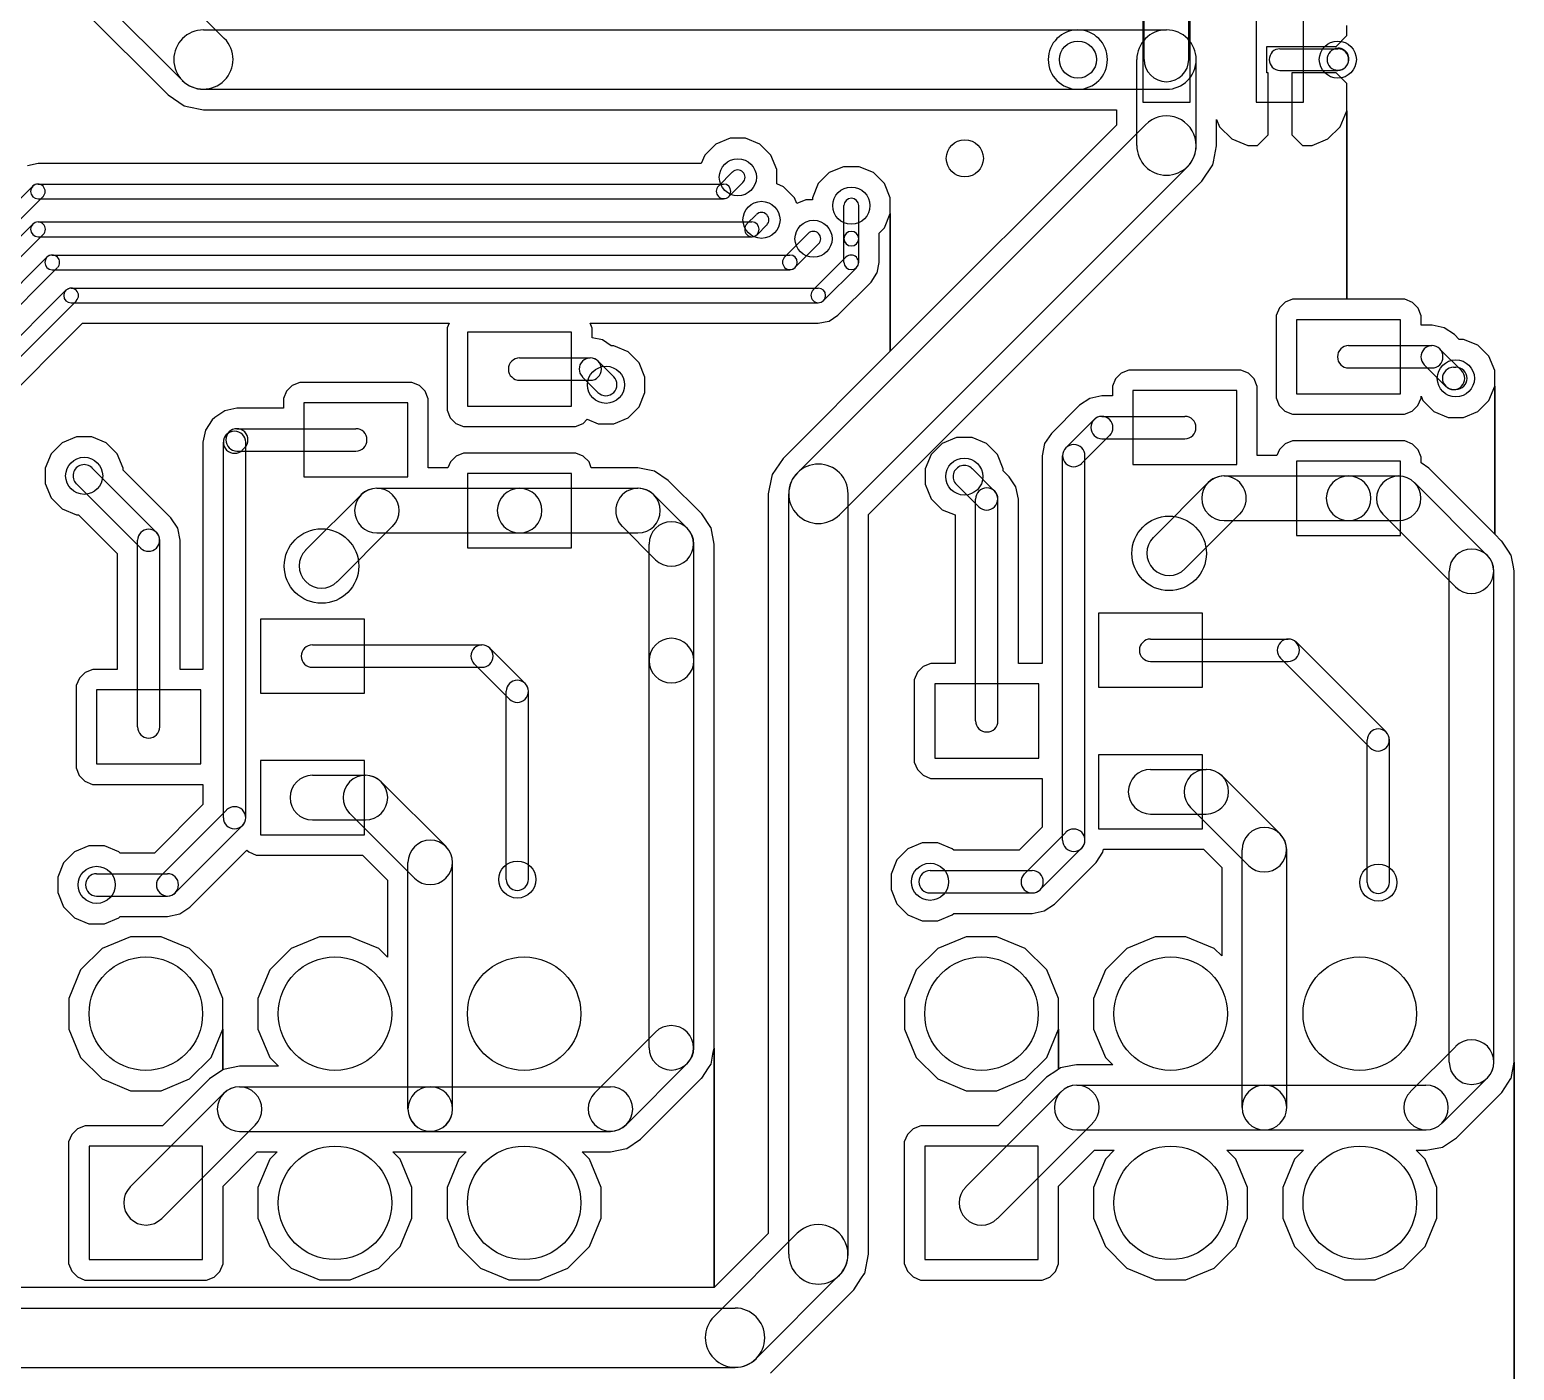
# Model space of a CAD drawing. Extents: x 32880 to 68030, y 27285 to 49782.
# Drawn here: x 36986 to 44835, y 33676 to 40762 of the extents above; entities that cross this region are included whole.
import ezdxf

# ---------------------------------------------------------------- set-up
doc = ezdxf.new("R2010")
doc.units = 0
doc.layers.add('BLACK', color=1, linetype='CONTINUOUS')

msp = doc.modelspace()

# ---------------------------------------------------------------- linework, layer by layer
at = {"layer": 'BLACK'}
for p, q in [((37569, 41162), (38015, 40716)), ((42878, 40605), (42878, 41005)), ((43114, 40605), (43114, 41005)), ((37347, 40940), (37793, 40494)), ((37271, 40864), (37718, 40417)), ((37271, 40864), (37718, 40417)), ((42871, 40829), (42871, 40379)), ((43121, 40379), (43121, 40829)), ((43471, 40829), (43471, 40379)), ((43721, 40379), (43721, 40829)), ((37905, 40761), (42527, 40761)), ((42528, 40761), (42996, 40761)), ((43950, 40731), (43950, 40784)), ((43950, 40731), (43950, 40784)), ((43526, 40534), (43526, 40674)), ((43526, 40674), (43534, 40674)), ((43526, 40534), (43526, 40674)), ((43526, 40674), (43534, 40674)), ((43534, 40674), (43658, 40674)), ((43534, 40674), (43658, 40674)), ((43596, 40661), (43902, 40661)), ((43658, 40674), (43696, 40674)), ((43658, 40674), (43696, 40674)), ((43696, 40674), (43893, 40674)), ((43696, 40674), (43893, 40674)), ((43893, 40674), (43950, 40731)), ((43893, 40674), (43950, 40731)), ((42839, 40150), (42839, 40604)), ((43153, 40150), (43153, 40604)), ((43861, 40645), (43864, 40648)), ((43534, 40534), (43526, 40534)), ((43534, 40534), (43526, 40534)), ((43534, 40207), (43534, 40534)), ((43534, 40207), (43534, 40534)), ((43596, 40547), (43902, 40547)), ((43893, 40534), (43658, 40534)), ((43658, 40534), (43658, 40207)), ((43893, 40534), (43658, 40534)), ((43658, 40534), (43658, 40207)), ((43950, 40477), (43893, 40534)), ((43950, 40477), (43893, 40534)), ((43942, 40564), (43945, 40567)), ((37905, 40447), (42527, 40447)), ((42528, 40447), (42996, 40447)), ((43950, 40424), (43950, 40477)), ((43950, 40424), (43950, 40477)), ((43950, 40333), (43950, 40424)), ((43950, 40333), (43950, 40424)), ((37718, 40417), (37803, 40359)), ((37718, 40417), (37803, 40359)), ((37803, 40359), (37804, 40359)), ((37803, 40359), (37804, 40359)), ((37804, 40359), (37819, 40356)), ((37804, 40359), (37819, 40356)), ((37819, 40356), (37905, 40339)), ((37819, 40356), (37905, 40339)), ((42871, 40379), (43121, 40379)), ((43471, 40379), (43721, 40379)), ((37905, 40339), (42528, 40339)), ((37905, 40339), (42528, 40339)), ((42528, 40339), (42731, 40339)), ((42528, 40339), (42731, 40339)), ((42731, 40339), (42731, 40258)), ((42731, 40339), (42731, 40258)), ((43261, 40149), (43261, 40288)), ((43261, 40288), (43277, 40249)), ((43261, 40149), (43261, 40288)), ((43261, 40288), (43277, 40249)), ((43915, 40249), (43950, 40333)), ((43915, 40249), (43950, 40333)), ((43950, 39337), (43950, 40333)), ((43950, 40333), (43950, 39337)), ((43950, 39337), (43950, 40333)), ((43950, 40333), (43950, 39337)), ((40689, 40188), (40613, 40157)), ((40689, 40188), (40613, 40157)), ((40771, 40188), (40689, 40188)), ((40771, 40188), (40689, 40188)), ((40847, 40157), (40771, 40188)), ((40847, 40157), (40771, 40188)), ((41045, 38420), (42885, 40260)), ((42731, 40258), (41536, 39063)), ((42731, 40258), (41536, 39063)), ((43277, 40249), (43342, 40185)), ((43277, 40249), (43342, 40185)), ((43477, 40150), (43534, 40207)), ((43477, 40150), (43534, 40207)), ((43658, 40207), (43715, 40150)), ((43658, 40207), (43715, 40150)), ((43850, 40185), (43915, 40249)), ((43850, 40185), (43915, 40249)), ((40613, 40157), (40555, 40099)), ((40613, 40157), (40555, 40099)), ((40905, 40099), (40847, 40157)), ((40905, 40099), (40847, 40157)), ((43244, 40064), (43260, 40149)), ((43244, 40064), (43260, 40149)), ((43260, 40149), (43261, 40149)), ((43260, 40149), (43261, 40149)), ((43342, 40185), (43426, 40150)), ((43342, 40185), (43426, 40150)), ((43426, 40150), (43477, 40150)), ((43426, 40150), (43477, 40150)), ((43715, 40150), (43766, 40150)), ((43715, 40150), (43766, 40150)), ((43766, 40150), (43850, 40185)), ((43766, 40150), (43850, 40185)), ((37030, 40054), (36974, 40043)), ((37030, 40054), (36974, 40043)), ((40536, 40054), (37030, 40054)), ((40536, 40054), (37030, 40054)), ((40555, 40099), (40536, 40054)), ((40555, 40099), (40536, 40054)), ((40936, 40023), (40905, 40099)), ((40936, 40023), (40905, 40099)), ((41289, 40038), (41213, 40007)), ((41289, 40038), (41213, 40007)), ((41267, 38198), (43107, 40038)), ((41371, 40038), (41289, 40038)), ((41371, 40038), (41289, 40038)), ((41447, 40007), (41371, 40038)), ((41447, 40007), (41371, 40038)), ((43183, 39962), (43241, 40047)), ((43183, 39962), (43241, 40047)), ((43241, 40048), (43244, 40064)), ((43241, 40048), (43244, 40064)), ((43241, 40047), (43241, 40048)), ((43241, 40047), (43241, 40048)), ((40702, 40010), (40627, 39935)), ((40757, 39955), (40682, 39880)), ((40936, 39947), (40936, 40023)), ((40936, 39947), (40936, 40023)), ((41213, 40007), (41155, 39949)), ((41213, 40007), (41155, 39949)), ((41421, 38200), (43183, 39962)), ((41421, 38200), (43183, 39962)), ((41505, 39949), (41447, 40007)), ((41505, 39949), (41447, 40007)), ((37002, 39935), (35777, 38710)), ((37057, 39880), (35832, 38655)), ((37030, 39946), (40654, 39946)), ((40972, 39932), (40936, 39947)), ((40972, 39932), (40936, 39947)), ((41030, 39874), (40972, 39932)), ((41030, 39874), (40972, 39932)), ((41042, 39844), (41030, 39874)), ((41042, 39844), (41030, 39874)), ((41155, 39949), (41124, 39873)), ((41155, 39949), (41124, 39873)), ((41124, 39873), (41124, 39863)), ((41124, 39873), (41124, 39863)), ((41536, 39873), (41505, 39949)), ((41536, 39873), (41505, 39949)), ((41536, 39791), (41536, 39873)), ((41536, 39791), (41536, 39873)), ((37030, 39868), (40654, 39868)), ((41089, 39863), (41042, 39844)), ((41089, 39863), (41042, 39844)), ((41124, 39863), (41089, 39863)), ((41124, 39863), (41089, 39863)), ((41291, 39658), (41291, 39832)), ((41369, 39658), (41369, 39832)), ((37002, 39734), (35887, 38619)), ((37030, 39746), (40804, 39746)), ((40827, 39784), (40778, 39735)), ((40882, 39729), (40833, 39680)), ((41505, 39715), (41536, 39791)), ((41505, 39715), (41536, 39791)), ((41536, 39063), (41536, 39791)), ((41536, 39791), (41536, 39063)), ((41536, 39063), (41536, 39791)), ((41536, 39791), (41536, 39063)), ((37057, 39679), (35942, 38564)), ((37030, 39668), (40804, 39668)), ((41102, 39685), (40977, 39560)), ((41291, 39533), (41291, 39657)), ((41369, 39533), (41369, 39657)), ((41477, 39687), (41505, 39715)), ((41477, 39687), (41505, 39715)), ((41477, 39657), (41477, 39687)), ((41477, 39657), (41477, 39687)), ((41477, 39532), (41477, 39657)), ((41477, 39532), (41477, 39657)), ((37077, 39559), (36028, 38510)), ((37105, 39571), (41005, 39571)), ((41157, 39630), (41032, 39505)), ((41301, 39560), (41127, 39386)), ((37132, 39504), (36083, 38455)), ((37105, 39493), (41005, 39493)), ((41357, 39504), (41183, 39330)), ((41466, 39476), (41477, 39532)), ((41466, 39476), (41477, 39532)), ((41259, 39253), (41434, 39428)), ((41259, 39253), (41434, 39428)), ((41434, 39428), (41465, 39475)), ((41434, 39428), (41465, 39475)), ((41465, 39475), (41466, 39476)), ((41465, 39475), (41466, 39476)), ((37177, 39385), (36177, 38385)), ((37233, 39329), (36233, 38329)), ((37205, 39396), (41155, 39396)), ((43663, 39337), (43623, 39321)), ((43663, 39337), (43623, 39321)), ((43950, 39337), (43663, 39337)), ((43950, 39337), (43663, 39337)), ((44213, 39337), (43950, 39337)), ((44213, 39337), (43950, 39337)), ((44256, 39337), (44213, 39337)), ((44256, 39337), (44213, 39337)), ((44296, 39320), (44256, 39337)), ((44296, 39320), (44256, 39337)), ((37205, 39318), (41155, 39318)), ((41212, 39221), (41259, 39253)), ((41212, 39221), (41259, 39253)), ((43593, 39291), (43576, 39251)), ((43593, 39291), (43576, 39251)), ((43576, 39251), (43576, 39208)), ((43576, 39251), (43576, 39208)), ((43623, 39321), (43593, 39291)), ((43623, 39321), (43593, 39291)), ((44326, 39290), (44296, 39320)), ((44326, 39290), (44296, 39320)), ((44342, 39250), (44326, 39290)), ((44342, 39250), (44326, 39290)), ((44342, 39200), (44342, 39250)), ((44342, 39200), (44342, 39250)), ((36352, 38296), (37266, 39210)), ((36352, 38296), (37266, 39210)), ((37266, 39210), (39203, 39210)), ((37266, 39210), (39203, 39210)), ((39203, 39210), (39193, 39186)), ((39203, 39210), (39193, 39186)), ((39193, 39186), (39193, 39143)), ((39193, 39186), (39193, 39143)), ((39959, 39185), (39949, 39210)), ((39949, 39210), (41155, 39210)), ((39959, 39185), (39949, 39210)), ((39949, 39210), (41155, 39210)), ((39959, 39134), (39959, 39185)), ((39959, 39134), (39959, 39185)), ((41155, 39210), (41211, 39221)), ((41155, 39210), (41211, 39221)), ((41211, 39221), (41212, 39221)), ((41211, 39221), (41212, 39221)), ((43576, 39208), (43576, 38816)), ((43576, 39208), (43576, 38816)), ((44234, 39229), (43684, 39229)), ((43684, 39229), (43684, 38837)), ((44234, 38837), (44234, 39229)), ((44400, 39200), (44342, 39200)), ((44400, 39200), (44342, 39200)), ((44464, 39187), (44400, 39200)), ((44464, 39187), (44400, 39200)), ((44518, 39151), (44464, 39187)), ((44518, 39151), (44464, 39187)), ((39193, 39143), (39193, 38751)), ((39193, 39143), (39193, 38751)), ((39851, 39164), (39301, 39164)), ((39301, 39164), (39301, 38772)), ((39851, 38772), (39851, 39164)), ((40014, 39122), (39959, 39134)), ((40014, 39122), (39959, 39134)), ((40060, 39091), (40014, 39122)), ((40060, 39091), (40014, 39122)), ((40074, 39091), (40060, 39091)), ((40074, 39091), (40060, 39091)), ((40150, 39060), (40074, 39091)), ((40150, 39060), (40074, 39091)), ((43959, 39092), (44399, 39092)), ((44544, 39125), (44518, 39151)), ((44544, 39125), (44518, 39151)), ((44567, 39125), (44544, 39125)), ((44567, 39125), (44544, 39125)), ((44643, 39094), (44567, 39125)), ((44643, 39094), (44567, 39125)), ((44701, 39036), (44643, 39094)), ((44701, 39036), (44643, 39094)), ((39576, 39027), (39950, 39027)), ((39992, 39010), (40074, 38928)), ((40208, 39002), (40150, 39060)), ((40208, 39002), (40150, 39060)), ((41536, 39063), (40969, 38496)), ((41536, 39063), (40969, 38496)), ((44442, 39074), (44555, 38961)), ((44732, 38960), (44701, 39036)), ((44732, 38960), (44701, 39036)), ((40239, 38926), (40208, 39002)), ((40239, 38926), (40208, 39002)), ((42757, 38947), (42727, 38917)), ((42757, 38947), (42727, 38917)), ((42797, 38963), (42757, 38947)), ((42797, 38963), (42757, 38947)), ((43347, 38963), (42797, 38963)), ((43347, 38963), (42797, 38963)), ((43390, 38963), (43347, 38963)), ((43390, 38963), (43347, 38963)), ((43430, 38946), (43390, 38963)), ((43430, 38946), (43390, 38963)), ((43460, 38916), (43430, 38946)), ((43460, 38916), (43430, 38946)), ((43959, 38974), (44399, 38974)), ((44359, 38991), (44472, 38878)), ((44514, 38978), (44526, 38978)), ((44732, 38878), (44732, 38960)), ((44732, 38878), (44732, 38960)), ((38374, 38882), (38344, 38852)), ((38374, 38882), (38344, 38852)), ((38414, 38898), (38374, 38882)), ((38414, 38898), (38374, 38882)), ((38964, 38898), (38414, 38898)), ((38964, 38898), (38414, 38898)), ((39007, 38898), (38964, 38898)), ((39007, 38898), (38964, 38898)), ((39047, 38881), (39007, 38898)), ((39047, 38881), (39007, 38898)), ((39077, 38851), (39047, 38881)), ((39077, 38851), (39047, 38881)), ((39576, 38909), (39950, 38909)), ((39908, 38926), (39990, 38844)), ((40239, 38844), (40239, 38926)), ((40239, 38844), (40239, 38926)), ((42727, 38917), (42710, 38877)), ((42727, 38917), (42710, 38877)), ((42710, 38877), (42710, 38834)), ((42710, 38877), (42710, 38834)), ((43368, 38855), (42818, 38855)), ((42818, 38855), (42818, 38463)), ((43368, 38463), (43368, 38855)), ((43476, 38876), (43460, 38916)), ((43476, 38876), (43460, 38916)), ((43476, 38511), (43476, 38876)), ((43476, 38511), (43476, 38876)), ((44514, 38860), (44526, 38860)), ((44701, 38802), (44732, 38878)), ((44701, 38802), (44732, 38878)), ((44732, 38096), (44732, 38878)), ((44732, 38878), (44732, 38096)), ((44732, 38096), (44732, 38878)), ((44732, 38878), (44732, 38096)), ((38344, 38852), (38327, 38812)), ((38344, 38852), (38327, 38812)), ((38327, 38812), (38327, 38769)), ((38327, 38812), (38327, 38769)), ((38985, 38790), (38435, 38790)), ((38435, 38790), (38435, 38398)), ((38985, 38398), (38985, 38790)), ((39093, 38811), (39077, 38851)), ((39093, 38811), (39077, 38851)), ((39093, 38446), (39093, 38811)), ((39093, 38446), (39093, 38811)), ((40208, 38768), (40239, 38844)), ((40208, 38768), (40239, 38844)), ((42536, 38777), (42388, 38628)), ((42536, 38777), (42388, 38628)), ((42591, 38813), (42536, 38777)), ((42591, 38813), (42536, 38777)), ((42655, 38826), (42591, 38813)), ((42655, 38826), (42591, 38813)), ((42710, 38826), (42655, 38826)), ((42710, 38826), (42655, 38826)), ((42710, 38834), (42710, 38826)), ((42710, 38834), (42710, 38826)), ((43576, 38816), (43592, 38776)), ((43576, 38816), (43592, 38776)), ((43592, 38776), (43622, 38746)), ((43592, 38776), (43622, 38746)), ((43684, 38837), (44234, 38837)), ((44295, 38745), (44325, 38775)), ((44295, 38745), (44325, 38775)), ((44325, 38775), (44342, 38815)), ((44325, 38775), (44342, 38815)), ((44342, 38815), (44342, 38825)), ((44342, 38825), (44351, 38802)), ((44342, 38815), (44342, 38825)), ((44342, 38825), (44351, 38802)), ((44351, 38802), (44409, 38744)), ((44351, 38802), (44409, 38744)), ((44643, 38744), (44701, 38802)), ((44643, 38744), (44701, 38802)), ((37951, 38699), (37915, 38645)), ((37951, 38699), (37915, 38645)), ((37964, 38712), (37951, 38699)), ((37964, 38712), (37951, 38699)), ((38018, 38748), (37964, 38712)), ((38018, 38748), (37964, 38712)), ((38082, 38761), (38018, 38748)), ((38082, 38761), (38018, 38748)), ((38327, 38761), (38082, 38761)), ((38327, 38761), (38082, 38761)), ((38327, 38769), (38327, 38761)), ((38327, 38769), (38327, 38761)), ((39193, 38751), (39209, 38711)), ((39193, 38751), (39209, 38711)), ((39209, 38711), (39239, 38681)), ((39209, 38711), (39239, 38681)), ((39301, 38772), (39851, 38772)), ((39912, 38680), (39934, 38703)), ((39912, 38680), (39934, 38703)), ((39934, 38703), (39992, 38679)), ((39934, 38703), (39992, 38679)), ((40074, 38679), (40150, 38710)), ((40074, 38679), (40150, 38710)), ((40150, 38710), (40208, 38768)), ((40150, 38710), (40208, 38768)), ((42613, 38701), (42464, 38552)), ((42655, 38718), (43093, 38718)), ((43622, 38746), (43662, 38729)), ((43622, 38746), (43662, 38729)), ((43662, 38729), (43705, 38729)), ((43662, 38729), (43705, 38729)), ((43705, 38729), (44255, 38729)), ((43705, 38729), (44255, 38729)), ((44255, 38729), (44295, 38745)), ((44255, 38729), (44295, 38745)), ((44409, 38744), (44485, 38713)), ((44409, 38744), (44485, 38713)), ((44485, 38713), (44567, 38713)), ((44485, 38713), (44567, 38713)), ((44567, 38713), (44643, 38744)), ((44567, 38713), (44643, 38744)), ((37915, 38645), (37902, 38581)), ((37915, 38645), (37902, 38581)), ((38040, 38636), (38027, 38623)), ((38082, 38653), (38710, 38653)), ((39239, 38681), (39279, 38664)), ((39239, 38681), (39279, 38664)), ((39279, 38664), (39322, 38664)), ((39279, 38664), (39322, 38664)), ((39322, 38664), (39872, 38664)), ((39322, 38664), (39872, 38664)), ((39872, 38664), (39912, 38680)), ((39872, 38664), (39912, 38680)), ((39992, 38679), (40074, 38679)), ((39992, 38679), (40074, 38679)), ((42388, 38628), (42352, 38574)), ((42388, 38628), (42352, 38574)), ((42696, 38618), (42547, 38469)), ((37157, 38579), (37099, 38521)), ((37157, 38579), (37099, 38521)), ((37233, 38610), (37157, 38579)), ((37233, 38610), (37157, 38579)), ((37315, 38610), (37233, 38610)), ((37315, 38610), (37233, 38610)), ((37391, 38579), (37315, 38610)), ((37391, 38579), (37315, 38610)), ((37449, 38521), (37391, 38579)), ((37449, 38521), (37391, 38579)), ((37902, 38581), (37902, 37381)), ((37902, 38581), (37902, 37381)), ((38010, 36597), (38010, 38581)), ((38123, 38553), (38110, 38540)), ((38128, 36597), (38128, 38581)), ((41810, 38575), (41752, 38517)), ((41810, 38575), (41752, 38517)), ((41886, 38606), (41810, 38575)), ((41886, 38606), (41810, 38575)), ((41968, 38606), (41886, 38606)), ((41968, 38606), (41886, 38606)), ((42044, 38575), (41968, 38606)), ((42044, 38575), (41968, 38606)), ((42102, 38517), (42044, 38575)), ((42102, 38517), (42044, 38575)), ((42352, 38574), (42339, 38510)), ((42352, 38574), (42339, 38510)), ((42655, 38600), (43093, 38600)), ((43593, 38543), (43579, 38511)), ((43593, 38543), (43579, 38511)), ((43623, 38573), (43593, 38543)), ((43623, 38573), (43593, 38543)), ((43663, 38589), (43623, 38573)), ((43663, 38589), (43623, 38573)), ((44213, 38589), (43663, 38589)), ((44213, 38589), (43663, 38589)), ((44256, 38589), (44213, 38589)), ((44256, 38589), (44213, 38589)), ((44296, 38572), (44256, 38589)), ((44296, 38572), (44256, 38589)), ((44326, 38542), (44296, 38572)), ((44326, 38542), (44296, 38572)), ((44342, 38502), (44326, 38542)), ((44342, 38502), (44326, 38542)), ((37099, 38521), (37068, 38445)), ((37099, 38521), (37068, 38445)), ((37480, 38445), (37449, 38521)), ((37480, 38445), (37449, 38521)), ((38082, 38535), (38710, 38535)), ((39210, 38478), (39196, 38446)), ((39210, 38478), (39196, 38446)), ((39240, 38508), (39210, 38478)), ((39240, 38508), (39210, 38478)), ((39280, 38524), (39240, 38508)), ((39280, 38524), (39240, 38508)), ((39830, 38524), (39280, 38524)), ((39830, 38524), (39280, 38524)), ((39873, 38524), (39830, 38524)), ((39873, 38524), (39830, 38524)), ((39913, 38507), (39873, 38524)), ((39913, 38507), (39873, 38524)), ((39943, 38477), (39913, 38507)), ((39943, 38477), (39913, 38507)), ((39955, 38446), (39943, 38477)), ((39955, 38446), (39943, 38477)), ((40969, 38496), (40911, 38411)), ((40969, 38496), (40911, 38411)), ((41752, 38517), (41721, 38441)), ((41752, 38517), (41721, 38441)), ((42133, 38441), (42102, 38517)), ((42133, 38441), (42102, 38517)), ((42339, 38510), (42339, 37412)), ((42339, 38510), (42339, 37412)), ((42447, 36478), (42447, 38510)), ((42565, 36478), (42565, 38510)), ((42818, 38463), (43368, 38463)), ((43579, 38511), (43476, 38511)), ((43579, 38511), (43476, 38511)), ((44234, 38481), (43684, 38481)), ((43684, 38481), (43684, 38089)), ((44234, 38089), (44234, 38481)), ((44342, 38473), (44342, 38502)), ((44342, 38473), (44342, 38502)), ((44383, 38445), (44342, 38473)), ((44383, 38445), (44342, 38473)), ((37068, 38445), (37068, 38363)), ((37068, 38445), (37068, 38363)), ((37656, 38105), (37315, 38446)), ((37480, 38434), (37480, 38445)), ((37480, 38434), (37480, 38445)), ((37733, 38181), (37480, 38434)), ((37733, 38181), (37480, 38434)), ((38435, 38398), (38985, 38398)), ((39196, 38446), (39093, 38446)), ((39196, 38446), (39093, 38446)), ((39851, 38416), (39301, 38416)), ((39301, 38416), (39301, 38024)), ((39851, 38024), (39851, 38416)), ((40202, 38446), (39955, 38446)), ((40202, 38446), (39955, 38446)), ((40289, 38429), (40202, 38446)), ((40289, 38429), (40202, 38446)), ((40362, 38380), (40289, 38429)), ((40362, 38380), (40289, 38429)), ((40907, 38395), (40891, 38309)), ((40907, 38395), (40891, 38309)), ((40911, 38411), (40907, 38395)), ((40911, 38411), (40907, 38395)), ((41721, 38441), (41721, 38359)), ((41721, 38441), (41721, 38359)), ((42087, 38323), (41968, 38442)), ((42133, 38430), (42133, 38441)), ((42133, 38430), (42133, 38441)), ((42164, 38399), (42133, 38430)), ((42164, 38399), (42133, 38430)), ((42200, 38345), (42164, 38399)), ((42200, 38345), (42164, 38399)), ((43301, 38403), (43959, 38403)), ((43959, 38403), (44223, 38403)), ((44732, 38096), (44383, 38445)), ((44732, 38096), (44383, 38445)), ((37068, 38363), (37099, 38287)), ((37068, 38363), (37099, 38287)), ((37573, 38022), (37232, 38363)), ((38738, 38304), (38445, 38011)), ((38822, 38338), (39576, 38338)), ((39576, 38338), (40202, 38338)), ((40462, 38127), (40285, 38304)), ((40539, 38203), (40362, 38380)), ((40539, 38203), (40362, 38380)), ((40891, 38309), (40891, 34399)), ((40891, 38309), (40891, 34399)), ((40999, 34289), (40999, 38309)), ((41313, 34289), (41313, 38309)), ((41721, 38359), (41752, 38283)), ((41721, 38359), (41752, 38283)), ((42004, 38240), (41885, 38359)), ((42213, 38281), (42200, 38345)), ((42213, 38281), (42200, 38345)), ((42927, 38078), (43217, 38368)), ((44307, 38368), (44692, 37983)), ((37099, 38287), (37157, 38229)), ((37099, 38287), (37157, 38229)), ((37157, 38229), (37233, 38198)), ((37157, 38229), (37233, 38198)), ((41752, 38283), (41810, 38225)), ((41752, 38283), (41810, 38225)), ((41810, 38225), (41879, 38197)), ((41810, 38225), (41879, 38197)), ((41987, 37109), (41987, 38281)), ((42105, 37109), (42105, 38281)), ((42213, 37412), (42213, 38281)), ((42213, 37412), (42213, 38281)), ((37233, 38198), (37244, 38198)), ((37233, 38198), (37244, 38198)), ((37244, 38198), (37448, 37994)), ((37244, 38198), (37448, 37994)), ((37769, 38127), (37733, 38181)), ((37769, 38127), (37733, 38181)), ((40587, 38130), (40539, 38203)), ((40587, 38130), (40539, 38203)), ((41421, 34289), (41421, 38200)), ((41421, 34289), (41421, 38200)), ((41879, 38197), (41879, 37412)), ((41879, 38197), (41879, 37412)), ((43093, 37912), (43383, 38202)), ((43301, 38167), (43959, 38167)), ((43959, 38167), (44223, 38167)), ((44140, 38201), (44525, 37816)), ((37782, 38063), (37769, 38127)), ((37782, 38063), (37769, 38127)), ((38905, 38137), (38612, 37844)), ((38822, 38102), (39576, 38102)), ((39576, 38102), (40202, 38102)), ((40295, 37960), (40118, 38137)), ((40588, 38129), (40587, 38130)), ((40588, 38129), (40587, 38130)), ((40605, 38043), (40588, 38129)), ((40605, 38043), (40588, 38129)), ((43684, 38089), (44234, 38089)), ((44766, 38061), (44732, 38096)), ((44766, 38061), (44732, 38096)), ((37448, 37994), (37448, 37381)), ((37448, 37994), (37448, 37381)), ((37556, 37077), (37556, 38063)), ((37674, 37077), (37674, 38063)), ((37782, 37381), (37782, 38063)), ((37782, 37381), (37782, 38063)), ((39301, 38024), (39851, 38024)), ((40261, 37427), (40261, 38043)), ((40497, 37427), (40497, 38043)), ((40605, 37427), (40605, 38043)), ((40605, 37427), (40605, 38043)), ((44769, 38059), (44766, 38061)), ((44769, 38059), (44766, 38061)), ((44805, 38005), (44769, 38059)), ((44805, 38005), (44769, 38059)), ((44817, 37987), (44805, 38005)), ((44817, 37987), (44805, 38005)), ((44818, 37985), (44817, 37987)), ((44818, 37985), (44817, 37987)), ((44830, 37922), (44818, 37985)), ((44830, 37922), (44818, 37985)), ((44835, 37900), (44830, 37922)), ((44835, 37900), (44830, 37922)), ((44491, 35305), (44491, 37899)), ((44727, 35305), (44727, 37899)), ((44835, 37899), (44834, 37900)), ((44834, 37900), (44835, 37900)), ((44835, 37899), (44834, 37900)), ((44834, 37900), (44835, 37900)), ((44835, 35305), (44835, 37899)), ((44835, 35305), (44835, 37899)), ((43187, 37678), (42637, 37678)), ((42637, 37678), (42637, 37286)), ((43187, 37286), (43187, 37678)), ((38756, 37647), (38206, 37647)), ((38206, 37647), (38206, 37255)), ((38756, 37255), (38756, 37647)), ((42912, 37541), (43640, 37541)), ((43683, 37524), (44157, 37050)), ((38481, 37510), (39377, 37510)), ((39420, 37492), (39605, 37307)), ((43599, 37440), (44073, 36966)), ((37279, 37365), (37249, 37335)), ((37279, 37365), (37249, 37335)), ((37319, 37381), (37279, 37365)), ((37319, 37381), (37279, 37365)), ((37448, 37381), (37319, 37381)), ((37448, 37381), (37319, 37381)), ((37869, 37381), (37782, 37381)), ((37869, 37381), (37782, 37381)), ((37902, 37381), (37869, 37381)), ((37902, 37381), (37869, 37381)), ((38481, 37392), (39377, 37392)), ((39337, 37409), (39522, 37224)), ((40261, 35381), (40261, 37427)), ((40497, 35381), (40497, 37427)), ((40605, 35380), (40605, 37427)), ((40605, 35380), (40605, 37427)), ((41680, 37366), (41663, 37326)), ((41680, 37366), (41663, 37326)), ((41710, 37396), (41680, 37366)), ((41710, 37396), (41680, 37366)), ((41750, 37412), (41710, 37396)), ((41750, 37412), (41710, 37396)), ((41879, 37412), (41750, 37412)), ((41879, 37412), (41750, 37412)), ((42300, 37412), (42213, 37412)), ((42300, 37412), (42213, 37412)), ((42339, 37412), (42300, 37412)), ((42339, 37412), (42300, 37412)), ((42912, 37423), (43640, 37423)), ((37249, 37335), (37232, 37295)), ((37249, 37335), (37232, 37295)), ((37232, 37295), (37232, 37252)), ((37232, 37295), (37232, 37252)), ((41663, 37326), (41663, 37283)), ((41663, 37326), (41663, 37283)), ((41663, 37283), (41663, 36891)), ((41663, 37283), (41663, 36891)), ((42321, 37304), (41771, 37304)), ((41771, 37304), (41771, 36912)), ((42321, 36912), (42321, 37304)), ((42637, 37286), (43187, 37286)), ((37232, 37252), (37232, 36860)), ((37232, 37252), (37232, 36860)), ((37890, 37273), (37340, 37273)), ((37340, 37273), (37340, 36881)), ((37890, 36881), (37890, 37273)), ((38206, 37255), (38756, 37255)), ((39505, 36271), (39505, 37265)), ((39623, 36271), (39623, 37265)), ((44057, 36255), (44057, 37007)), ((44175, 36255), (44175, 37007)), ((38756, 36899), (38206, 36899)), ((38206, 36899), (38206, 36507)), ((38756, 36507), (38756, 36899)), ((41663, 36891), (41679, 36851)), ((41663, 36891), (41679, 36851)), ((41771, 36912), (42321, 36912)), ((43187, 36930), (42637, 36930)), ((42637, 36930), (42637, 36538)), ((43187, 36538), (43187, 36930)), ((37232, 36860), (37248, 36820)), ((37232, 36860), (37248, 36820)), ((37248, 36820), (37278, 36790)), ((37248, 36820), (37278, 36790)), ((37340, 36881), (37890, 36881)), ((38481, 36821), (38761, 36821)), ((41679, 36851), (41709, 36821)), ((41679, 36851), (41709, 36821)), ((41709, 36821), (41749, 36804)), ((41709, 36821), (41749, 36804)), ((42912, 36852), (43206, 36852)), ((43290, 36818), (43597, 36511)), ((37278, 36790), (37318, 36773)), ((37278, 36790), (37318, 36773)), ((37318, 36773), (37361, 36773)), ((37318, 36773), (37361, 36773)), ((37361, 36773), (37902, 36773)), ((37361, 36773), (37902, 36773)), ((37902, 36773), (37902, 36666)), ((37902, 36773), (37902, 36666)), ((38844, 36787), (39187, 36444)), ((41749, 36804), (41792, 36804)), ((41749, 36804), (41792, 36804)), ((41792, 36804), (42339, 36804)), ((41792, 36804), (42339, 36804)), ((42339, 36804), (42339, 36547)), ((42339, 36804), (42339, 36547)), ((37902, 36666), (37645, 36409)), ((37902, 36666), (37645, 36409)), ((38027, 36637), (37674, 36284)), ((38481, 36585), (38761, 36585)), ((38677, 36620), (39020, 36277)), ((42912, 36616), (43206, 36616)), ((43123, 36651), (43430, 36344)), ((38110, 36554), (37757, 36201)), ((38206, 36507), (38756, 36507)), ((42339, 36547), (42217, 36425)), ((42339, 36547), (42217, 36425)), ((42464, 36519), (42245, 36300)), ((42637, 36538), (43187, 36538)), ((37299, 36448), (37223, 36417)), ((37299, 36448), (37223, 36417)), ((37381, 36448), (37299, 36448)), ((37381, 36448), (37299, 36448)), ((37457, 36417), (37381, 36448)), ((37457, 36417), (37381, 36448)), ((37833, 36124), (38134, 36426)), ((37833, 36124), (38134, 36426)), ((38134, 36426), (38144, 36416)), ((38134, 36426), (38144, 36416)), ((41629, 36433), (41571, 36375)), ((41629, 36433), (41571, 36375)), ((41705, 36464), (41629, 36433)), ((41705, 36464), (41629, 36433)), ((41787, 36464), (41705, 36464)), ((41787, 36464), (41705, 36464)), ((41863, 36433), (41787, 36464)), ((41863, 36433), (41787, 36464)), ((41871, 36425), (41863, 36433)), ((41871, 36425), (41863, 36433)), ((42217, 36425), (41871, 36425)), ((42217, 36425), (41871, 36425)), ((42547, 36436), (42328, 36217)), ((42660, 36414), (42663, 36430)), ((42660, 36414), (42663, 36430)), ((42663, 36430), (43191, 36430)), ((42663, 36430), (43191, 36430)), ((43191, 36430), (43288, 36333)), ((43191, 36430), (43288, 36333)), ((43396, 35065), (43396, 36427)), ((43632, 35065), (43632, 36427)), ((37165, 36359), (37134, 36283)), ((37165, 36359), (37134, 36283)), ((37223, 36417), (37165, 36359)), ((37223, 36417), (37165, 36359)), ((37465, 36409), (37457, 36417)), ((37465, 36409), (37457, 36417)), ((37645, 36409), (37465, 36409)), ((37645, 36409), (37465, 36409)), ((38144, 36416), (38184, 36399)), ((38144, 36416), (38184, 36399)), ((38184, 36399), (38227, 36399)), ((38184, 36399), (38227, 36399)), ((38227, 36399), (38745, 36399)), ((38227, 36399), (38745, 36399)), ((38745, 36399), (38878, 36266)), ((38745, 36399), (38878, 36266)), ((38986, 35058), (38986, 36360)), ((39222, 35058), (39222, 36360)), ((41571, 36375), (41540, 36299)), ((41571, 36375), (41540, 36299)), ((42404, 36140), (42624, 36360)), ((42404, 36140), (42624, 36360)), ((42624, 36360), (42660, 36414)), ((42624, 36360), (42660, 36414)), ((37134, 36283), (37134, 36201)), ((37134, 36283), (37134, 36201)), ((37340, 36301), (37714, 36301)), ((38878, 36266), (38878, 35859)), ((38878, 36266), (38878, 35859)), ((41540, 36299), (41540, 36217)), ((41540, 36299), (41540, 36217)), ((41746, 36317), (42286, 36317)), ((43288, 36333), (43288, 35867)), ((43288, 36333), (43288, 35867)), ((37134, 36201), (37165, 36125)), ((37134, 36201), (37165, 36125)), ((41540, 36217), (41571, 36141)), ((41540, 36217), (41571, 36141)), ((41746, 36199), (42286, 36199)), ((37165, 36125), (37223, 36067)), ((37165, 36125), (37223, 36067)), ((37340, 36183), (37714, 36183)), ((37779, 36088), (37833, 36124)), ((37779, 36088), (37833, 36124)), ((41571, 36141), (41629, 36083)), ((41571, 36141), (41629, 36083)), ((42350, 36104), (42404, 36140)), ((42350, 36104), (42404, 36140)), ((37223, 36067), (37299, 36036)), ((37223, 36067), (37299, 36036)), ((37299, 36036), (37381, 36036)), ((37299, 36036), (37381, 36036)), ((37381, 36036), (37457, 36067)), ((37381, 36036), (37457, 36067)), ((37457, 36067), (37465, 36075)), ((37457, 36067), (37465, 36075)), ((37465, 36075), (37715, 36075)), ((37465, 36075), (37715, 36075)), ((37715, 36075), (37779, 36088)), ((37715, 36075), (37779, 36088)), ((41629, 36083), (41705, 36052)), ((41629, 36083), (41705, 36052)), ((41705, 36052), (41787, 36052)), ((41705, 36052), (41787, 36052)), ((41787, 36052), (41863, 36083)), ((41787, 36052), (41863, 36083)), ((41863, 36083), (41871, 36091)), ((41863, 36083), (41871, 36091)), ((41871, 36091), (42286, 36091)), ((41871, 36091), (42286, 36091)), ((42286, 36091), (42350, 36104)), ((42286, 36091), (42350, 36104)), ((37519, 35968), (37369, 35906)), ((37519, 35968), (37369, 35906)), ((37681, 35968), (37519, 35968)), ((37681, 35968), (37519, 35968)), ((37831, 35906), (37681, 35968)), ((37831, 35906), (37681, 35968)), ((38519, 35968), (38369, 35906)), ((38519, 35968), (38369, 35906)), ((38681, 35968), (38519, 35968)), ((38681, 35968), (38519, 35968)), ((38831, 35906), (38681, 35968)), ((38831, 35906), (38681, 35968)), ((41937, 35968), (41787, 35906)), ((41937, 35968), (41787, 35906)), ((42099, 35968), (41937, 35968)), ((42099, 35968), (41937, 35968)), ((42249, 35906), (42099, 35968)), ((42249, 35906), (42099, 35968)), ((42937, 35968), (42787, 35906)), ((42937, 35968), (42787, 35906)), ((43099, 35968), (42937, 35968)), ((43099, 35968), (42937, 35968)), ((43249, 35906), (43099, 35968)), ((43249, 35906), (43099, 35968)), ((37369, 35906), (37255, 35792)), ((37369, 35906), (37255, 35792)), ((37945, 35792), (37831, 35906)), ((37945, 35792), (37831, 35906)), ((38369, 35906), (38255, 35792)), ((38369, 35906), (38255, 35792)), ((38878, 35859), (38831, 35906)), ((38878, 35859), (38831, 35906)), ((41787, 35906), (41673, 35792)), ((41787, 35906), (41673, 35792)), ((42363, 35792), (42249, 35906)), ((42363, 35792), (42249, 35906)), ((42787, 35906), (42673, 35792)), ((42787, 35906), (42673, 35792)), ((43288, 35867), (43249, 35906)), ((43288, 35867), (43249, 35906)), ((37255, 35792), (37193, 35642)), ((37255, 35792), (37193, 35642)), ((38007, 35642), (37945, 35792)), ((38007, 35642), (37945, 35792)), ((38255, 35792), (38193, 35642)), ((38255, 35792), (38193, 35642)), ((41673, 35792), (41611, 35642)), ((41673, 35792), (41611, 35642)), ((42425, 35642), (42363, 35792)), ((42425, 35642), (42363, 35792)), ((42673, 35792), (42611, 35642)), ((42673, 35792), (42611, 35642)), ((37193, 35642), (37193, 35480)), ((37193, 35642), (37193, 35480)), ((38007, 35480), (38007, 35642)), ((38007, 35480), (38007, 35642)), ((38193, 35642), (38193, 35480)), ((38193, 35642), (38193, 35480)), ((41611, 35642), (41611, 35480)), ((41611, 35642), (41611, 35480)), ((42425, 35480), (42425, 35642)), ((42425, 35480), (42425, 35642)), ((42611, 35642), (42611, 35480)), ((42611, 35642), (42611, 35480)), ((37193, 35480), (37255, 35330)), ((37193, 35480), (37255, 35330)), ((37945, 35330), (38007, 35480)), ((37945, 35330), (38007, 35480)), ((38007, 35265), (38007, 35480)), ((38007, 35480), (38007, 35265)), ((38007, 35265), (38007, 35480)), ((38007, 35480), (38007, 35265)), ((38193, 35480), (38255, 35330)), ((38193, 35480), (38255, 35330)), ((41611, 35480), (41673, 35330)), ((41611, 35480), (41673, 35330)), ((42363, 35330), (42425, 35480)), ((42363, 35330), (42425, 35480)), ((42425, 35267), (42425, 35480)), ((42425, 35480), (42425, 35267)), ((42425, 35267), (42425, 35480)), ((42425, 35480), (42425, 35267)), ((42611, 35480), (42673, 35330)), ((42611, 35480), (42673, 35330)), ((40295, 35464), (39972, 35141)), ((37255, 35330), (37369, 35216)), ((37255, 35330), (37369, 35216)), ((37831, 35216), (37945, 35330)), ((37831, 35216), (37945, 35330)), ((38255, 35330), (38302, 35283)), ((38255, 35330), (38302, 35283)), ((40588, 35294), (40600, 35358)), ((40588, 35294), (40600, 35358)), ((40600, 35358), (40605, 35379)), ((40600, 35358), (40605, 35379)), ((40605, 35379), (40604, 35380)), ((40604, 35380), (40605, 35380)), ((40605, 35379), (40604, 35380)), ((40604, 35380), (40605, 35380)), ((40605, 34113), (40605, 35379)), ((40605, 35379), (40605, 34113)), ((40605, 34113), (40605, 35379)), ((40605, 35379), (40605, 34113)), ((41673, 35330), (41787, 35216)), ((41673, 35330), (41787, 35216)), ((42249, 35216), (42363, 35330)), ((42249, 35216), (42363, 35330)), ((42673, 35330), (42712, 35291)), ((42673, 35330), (42712, 35291)), ((44525, 35388), (44286, 35149)), ((38007, 35265), (37936, 35217)), ((38007, 35265), (37936, 35217)), ((38010, 35266), (38007, 35265)), ((38010, 35266), (38007, 35265)), ((38096, 35283), (38010, 35266)), ((38096, 35283), (38010, 35266)), ((38302, 35283), (38096, 35283)), ((38302, 35283), (38096, 35283)), ((40462, 35297), (40139, 34974)), ((40539, 35220), (40575, 35275)), ((40539, 35220), (40575, 35275)), ((40575, 35275), (40587, 35292)), ((40575, 35275), (40587, 35292)), ((40587, 35293), (40588, 35294)), ((40587, 35293), (40588, 35294)), ((40587, 35292), (40587, 35293)), ((40587, 35292), (40587, 35293)), ((42416, 35261), (42362, 35225)), ((42416, 35261), (42362, 35225)), ((42425, 35267), (42416, 35261)), ((42425, 35267), (42416, 35261)), ((42434, 35273), (42425, 35267)), ((42434, 35273), (42425, 35267)), ((42436, 35274), (42434, 35274)), ((42434, 35274), (42434, 35273)), ((42436, 35274), (42434, 35274)), ((42434, 35274), (42434, 35273)), ((42499, 35287), (42436, 35274)), ((42499, 35287), (42436, 35274)), ((42521, 35291), (42499, 35287)), ((42521, 35291), (42499, 35287)), ((42522, 35291), (42521, 35291)), ((42522, 35291), (42521, 35291)), ((42712, 35291), (42522, 35291)), ((42712, 35291), (42522, 35291)), ((44818, 35219), (44835, 35305)), ((44818, 35219), (44835, 35305)), ((44835, 27713), (44835, 35305)), ((44835, 35305), (44835, 27713)), ((44835, 27713), (44835, 35305)), ((44835, 35305), (44835, 27713)), ((37369, 35216), (37519, 35154)), ((37369, 35216), (37519, 35154)), ((37681, 35154), (37831, 35216)), ((37681, 35154), (37831, 35216)), ((37934, 35215), (37688, 34969)), ((37934, 35215), (37688, 34969)), ((37936, 35217), (37934, 35215)), ((37936, 35217), (37934, 35215)), ((38096, 35175), (39104, 35175)), ((39104, 35175), (40056, 35175)), ((40216, 34897), (40536, 35219)), ((40216, 34897), (40536, 35219)), ((40536, 35219), (40538, 35220)), ((40536, 35219), (40538, 35220)), ((40538, 35220), (40539, 35220)), ((40538, 35220), (40539, 35220)), ((41787, 35216), (41937, 35154)), ((41787, 35216), (41937, 35154)), ((42099, 35154), (42249, 35216)), ((42099, 35154), (42249, 35216)), ((42360, 35223), (42106, 34969)), ((42360, 35223), (42106, 34969)), ((42362, 35225), (42360, 35223)), ((42362, 35225), (42360, 35223)), ((42522, 35183), (43514, 35183)), ((43514, 35183), (44368, 35183)), ((44692, 35221), (44453, 34982)), ((44769, 35145), (44817, 35218)), ((44769, 35145), (44817, 35218)), ((44817, 35218), (44818, 35219)), ((44817, 35218), (44818, 35219)), ((38012, 35140), (37517, 34645)), ((37519, 35154), (37681, 35154)), ((37519, 35154), (37681, 35154)), ((42438, 35148), (41935, 34645)), ((41937, 35154), (42099, 35154)), ((41937, 35154), (42099, 35154)), ((44529, 34905), (44769, 35145)), ((44529, 34905), (44769, 35145)), ((37239, 34953), (37209, 34923)), ((37239, 34953), (37209, 34923)), ((37279, 34969), (37239, 34953)), ((37279, 34969), (37239, 34953)), ((37688, 34969), (37279, 34969)), ((37688, 34969), (37279, 34969)), ((38179, 34973), (37684, 34478)), ((38096, 34939), (39104, 34939)), ((39104, 34939), (40056, 34939)), ((41657, 34953), (41627, 34923)), ((41657, 34953), (41627, 34923)), ((41697, 34969), (41657, 34953)), ((41697, 34969), (41657, 34953)), ((42106, 34969), (41697, 34969)), ((42106, 34969), (41697, 34969)), ((42605, 34981), (42102, 34478)), ((42522, 34947), (43514, 34947)), ((43514, 34947), (44368, 34947)), ((37209, 34923), (37192, 34883)), ((37209, 34923), (37192, 34883)), ((37192, 34883), (37192, 34840)), ((37192, 34883), (37192, 34840)), ((37300, 34861), (37300, 34261)), ((37900, 34861), (37300, 34861)), ((37900, 34261), (37900, 34861)), ((40143, 34848), (40216, 34897)), ((40143, 34848), (40216, 34897)), ((41627, 34923), (41610, 34883)), ((41627, 34923), (41610, 34883)), ((41610, 34883), (41610, 34840)), ((41610, 34883), (41610, 34840)), ((41718, 34861), (41718, 34261)), ((42318, 34861), (41718, 34861)), ((42318, 34261), (42318, 34861)), ((44369, 34839), (44455, 34856)), ((44369, 34839), (44455, 34856)), ((44455, 34856), (44456, 34856)), ((44455, 34856), (44456, 34856)), ((44456, 34856), (44529, 34905)), ((44456, 34856), (44529, 34905)), ((37192, 34840), (37192, 34240)), ((37192, 34840), (37192, 34240)), ((38008, 34650), (38189, 34831)), ((38008, 34650), (38189, 34831)), ((38189, 34831), (38294, 34831)), ((38189, 34831), (38294, 34831)), ((38255, 34792), (38193, 34642)), ((38255, 34792), (38193, 34642)), ((38294, 34831), (38255, 34792)), ((38294, 34831), (38255, 34792)), ((38945, 34792), (38906, 34831)), ((38906, 34831), (39104, 34831)), ((38945, 34792), (38906, 34831)), ((38906, 34831), (39104, 34831)), ((39007, 34642), (38945, 34792)), ((39007, 34642), (38945, 34792)), ((39104, 34831), (39294, 34831)), ((39104, 34831), (39294, 34831)), ((39255, 34792), (39193, 34642)), ((39255, 34792), (39193, 34642)), ((39294, 34831), (39255, 34792)), ((39294, 34831), (39255, 34792)), ((39945, 34792), (39906, 34831)), ((39906, 34831), (40056, 34831)), ((39945, 34792), (39906, 34831)), ((39906, 34831), (40056, 34831)), ((40007, 34642), (39945, 34792)), ((40007, 34642), (39945, 34792)), ((40056, 34831), (40142, 34848)), ((40056, 34831), (40142, 34848)), ((40142, 34848), (40143, 34848)), ((40142, 34848), (40143, 34848)), ((41610, 34840), (41610, 34240)), ((41610, 34840), (41610, 34240)), ((42426, 34650), (42615, 34839)), ((42426, 34650), (42615, 34839)), ((42673, 34792), (42611, 34642)), ((42673, 34792), (42611, 34642)), ((42615, 34839), (42720, 34839)), ((42615, 34839), (42720, 34839)), ((42720, 34839), (42673, 34792)), ((42720, 34839), (42673, 34792)), ((43363, 34792), (43316, 34839)), ((43316, 34839), (43514, 34839)), ((43363, 34792), (43316, 34839)), ((43316, 34839), (43514, 34839)), ((43425, 34642), (43363, 34792)), ((43425, 34642), (43363, 34792)), ((43514, 34839), (43720, 34839)), ((43514, 34839), (43720, 34839)), ((43673, 34792), (43611, 34642)), ((43673, 34792), (43611, 34642)), ((43720, 34839), (43673, 34792)), ((43720, 34839), (43673, 34792)), ((44363, 34792), (44316, 34839)), ((44316, 34839), (44369, 34839)), ((44363, 34792), (44316, 34839)), ((44316, 34839), (44369, 34839)), ((44425, 34642), (44363, 34792)), ((44425, 34642), (44363, 34792)), ((38008, 34282), (38008, 34650)), ((38008, 34282), (38008, 34650)), ((38193, 34642), (38193, 34480)), ((38193, 34642), (38193, 34480)), ((39007, 34480), (39007, 34642)), ((39007, 34480), (39007, 34642)), ((39193, 34642), (39193, 34480)), ((39193, 34642), (39193, 34480)), ((40007, 34480), (40007, 34642)), ((40007, 34480), (40007, 34642)), ((42426, 34282), (42426, 34650)), ((42426, 34282), (42426, 34650)), ((42611, 34642), (42611, 34480)), ((42611, 34642), (42611, 34480)), ((43425, 34480), (43425, 34642)), ((43425, 34480), (43425, 34642)), ((43611, 34642), (43611, 34480)), ((43611, 34642), (43611, 34480)), ((44425, 34480), (44425, 34642)), ((44425, 34480), (44425, 34642)), ((38193, 34480), (38255, 34330)), ((38193, 34480), (38255, 34330)), ((38945, 34330), (39007, 34480)), ((38945, 34330), (39007, 34480)), ((39193, 34480), (39255, 34330)), ((39193, 34480), (39255, 34330)), ((39945, 34330), (40007, 34480)), ((39945, 34330), (40007, 34480)), ((42611, 34480), (42673, 34330)), ((42611, 34480), (42673, 34330)), ((43363, 34330), (43425, 34480)), ((43363, 34330), (43425, 34480)), ((43611, 34480), (43673, 34330)), ((43611, 34480), (43673, 34330)), ((44363, 34330), (44425, 34480)), ((44363, 34330), (44425, 34480)), ((40604, 33960), (41044, 34400)), ((40891, 34399), (40605, 34113)), ((40891, 34399), (40605, 34113)), ((38255, 34330), (38369, 34216)), ((38255, 34330), (38369, 34216)), ((38831, 34216), (38945, 34330)), ((38831, 34216), (38945, 34330)), ((39255, 34330), (39369, 34216)), ((39255, 34330), (39369, 34216)), ((39831, 34216), (39945, 34330)), ((39831, 34216), (39945, 34330)), ((42673, 34330), (42787, 34216)), ((42673, 34330), (42787, 34216)), ((43249, 34216), (43363, 34330)), ((43249, 34216), (43363, 34330)), ((43673, 34330), (43787, 34216)), ((43673, 34330), (43787, 34216)), ((44249, 34216), (44363, 34330)), ((44249, 34216), (44363, 34330)), ((37192, 34240), (37208, 34200)), ((37192, 34240), (37208, 34200)), ((37300, 34261), (37900, 34261)), ((37991, 34199), (38008, 34239)), ((37991, 34199), (38008, 34239)), ((38008, 34239), (38008, 34282)), ((38008, 34239), (38008, 34282)), ((41401, 34188), (41420, 34289)), ((41401, 34188), (41420, 34289)), ((41420, 34289), (41421, 34289)), ((41420, 34289), (41421, 34289)), ((41610, 34240), (41626, 34200)), ((41610, 34240), (41626, 34200)), ((41718, 34261), (42318, 34261)), ((42409, 34199), (42426, 34239)), ((42409, 34199), (42426, 34239)), ((42426, 34239), (42426, 34282)), ((42426, 34239), (42426, 34282)), ((37208, 34200), (37238, 34170)), ((37208, 34200), (37238, 34170)), ((37238, 34170), (37278, 34153)), ((37238, 34170), (37278, 34153)), ((37278, 34153), (37321, 34153)), ((37278, 34153), (37321, 34153)), ((37321, 34153), (37921, 34153)), ((37321, 34153), (37921, 34153)), ((37921, 34153), (37961, 34169)), ((37921, 34153), (37961, 34169)), ((37961, 34169), (37991, 34199)), ((37961, 34169), (37991, 34199)), ((38369, 34216), (38519, 34154)), ((38369, 34216), (38519, 34154)), ((38519, 34154), (38681, 34154)), ((38519, 34154), (38681, 34154)), ((38681, 34154), (38831, 34216)), ((38681, 34154), (38831, 34216)), ((39369, 34216), (39519, 34154)), ((39369, 34216), (39519, 34154)), ((39519, 34154), (39681, 34154)), ((39519, 34154), (39681, 34154)), ((39681, 34154), (39831, 34216)), ((39681, 34154), (39831, 34216)), ((40826, 33738), (41266, 34178)), ((41343, 34102), (41381, 34159)), ((41343, 34102), (41381, 34159)), ((41381, 34159), (41400, 34187)), ((41381, 34159), (41400, 34187)), ((41400, 34187), (41401, 34188)), ((41400, 34187), (41401, 34188)), ((41626, 34200), (41656, 34170)), ((41626, 34200), (41656, 34170)), ((41656, 34170), (41696, 34153)), ((41656, 34170), (41696, 34153)), ((41696, 34153), (41739, 34153)), ((41696, 34153), (41739, 34153)), ((41739, 34153), (42339, 34153)), ((41739, 34153), (42339, 34153)), ((42339, 34153), (42379, 34169)), ((42339, 34153), (42379, 34169)), ((42379, 34169), (42409, 34199)), ((42379, 34169), (42409, 34199)), ((42787, 34216), (42937, 34154)), ((42787, 34216), (42937, 34154)), ((42937, 34154), (43099, 34154)), ((42937, 34154), (43099, 34154)), ((43099, 34154), (43249, 34216)), ((43099, 34154), (43249, 34216)), ((43787, 34216), (43937, 34154)), ((43787, 34216), (43937, 34154)), ((43937, 34154), (44099, 34154)), ((43937, 34154), (44099, 34154)), ((44099, 34154), (44249, 34216)), ((44099, 34154), (44249, 34216)), ((40605, 34113), (36934, 34113)), ((40605, 34113), (36934, 34113)), ((40902, 33661), (41343, 34101)), ((40902, 33661), (41343, 34101)), ((41343, 34101), (41343, 34102)), ((41343, 34101), (41343, 34102)), ((36825, 34005), (40715, 34005)), ((36825, 33691), (40715, 33691))]:
    msp.add_line(p, q, dxfattribs=at)
for centre, radius in [((42528, 40604), 98), ((43902, 40604), 98), ((41930, 40082), 98), ((40730, 39982), 98), ((41330, 39832), 98), ((40855, 39757), 98), ((41130, 39657), 98), ((44526, 38919), 98), ((40033, 38885), 98), ((37274, 38404), 98), ((41927, 38400), 98), ((43010, 37994), 197), ((38529, 37927), 197), ((39564, 36270), 98), ((41746, 36258), 98), ((44116, 36254), 98), ((37340, 36242), 98), ((37600, 35561), 300), ((38600, 35561), 300), ((39600, 35561), 300), ((42018, 35561), 300), ((43018, 35561), 300), ((44018, 35561), 300), ((38600, 34561), 300), ((39600, 34561), 300), ((43018, 34561), 300), ((44018, 34561), 300)]:
    msp.add_circle(centre, radius, dxfattribs=at)
for centre, radius, start, end in [((37905, 40604), 157, 90, 270), ((42528, 40604), 157, 90, 270), ((42527, 40604), 157, 270, 450), ((42996, 40604), 157, 360, 540), ((42996, 40604), 157, 270, 450), ((37904, 40605), 157, 225, 405), ((43596, 40604), 57, 90, 270), ((43904, 40607), 57, 315, 495), ((43902, 40604), 57, 270, 450), ((42996, 40605), 118, 180, 360), ((43902, 40605), 57, 135, 315), ((42996, 40149), 157, 315, 495), ((42996, 40150), 157, 180, 360), ((40729, 39982), 39, -45, 135), ((37030, 39907), 39, 90, 270), ((37029, 39907), 39, -45, 135), ((40655, 39908), 39, 135, 315), ((40654, 39907), 39, 270, 450), ((40855, 39757), 39, -45, 135), ((41330, 39832), 39, 360, 540), ((37030, 39707), 39, 90, 270), ((37030, 39707), 39, -45, 135), ((40805, 39707), 39, 135, 315), ((40804, 39707), 39, 270, 450), ((41129, 39657), 39, -45, 135), ((41330, 39657), 39, 360, 540), ((41330, 39658), 39, 180, 360), ((37105, 39532), 39, 90, 270), ((37105, 39532), 39, -45, 135), ((41005, 39533), 39, 135, 315), ((41005, 39532), 39, 270, 450), ((41329, 39532), 39, -45, 135), ((41330, 39533), 39, 180, 360), ((37205, 39357), 39, 90, 270), ((37205, 39357), 39, -45, 135), ((41155, 39358), 39, 135, 315), ((41155, 39357), 39, 270, 450), ((43959, 39033), 59, 90, 270), ((44400, 39033), 59, 45, 225), ((44399, 39033), 59, 270, 450), ((39576, 38968), 59, 90, 270), ((39950, 38968), 59, 45, 225), ((39950, 38968), 59, 270, 450), ((44514, 38919), 59, 90, 270), ((44514, 38919), 59, 225, 405), ((44526, 38919), 59, 270, 450), ((40032, 38886), 59, 225, 405), ((42655, 38659), 59, 90, 270), ((42654, 38659), 59, -45, 135), ((43093, 38659), 59, 270, 450), ((38069, 38581), 59, 360, 540), ((38069, 38582), 59, 135, 315), ((38082, 38594), 59, 90, 270), ((38081, 38594), 59, -45, 135), ((38710, 38594), 59, 270, 450), ((42506, 38510), 59, 360, 540), ((42506, 38511), 59, 135, 315), ((37274, 38404), 59, 405, 585), ((41156, 38309), 157, 360, 540), ((41156, 38309), 157, 135, 315), ((41927, 38400), 59, 405, 585), ((43301, 38285), 118, 90, 270), ((43300, 38285), 118, 315, 495), ((43959, 38285), 118, 90, 270), ((43959, 38285), 118, 270, 450), ((44224, 38284), 118, 45, 225), ((44223, 38285), 118, 270, 450), ((38822, 38220), 118, 90, 270), ((38821, 38220), 118, -45, 135), ((39576, 38220), 118, 90, 270), ((39576, 38220), 118, 270, 450), ((40202, 38220), 118, 405, 585), ((40202, 38220), 118, 270, 450), ((42046, 38281), 59, 360, 540), ((42045, 38282), 59, 225, 405), ((40379, 38043), 118, 360, 540), ((37615, 38063), 59, 360, 540), ((37614, 38064), 59, 225, 405), ((40378, 38044), 118, 225, 405), ((43010, 37995), 118, 135, 315), ((38529, 37928), 118, 135, 315), ((44609, 37899), 118, 360, 540), ((44608, 37900), 118, 225, 405), ((40379, 37427), 118, 360, 540), ((42912, 37482), 59, 90, 270), ((43641, 37482), 59, 45, 225), ((43640, 37482), 59, 270, 450), ((38481, 37451), 59, 90, 270), ((39378, 37451), 59, 45, 225), ((39377, 37451), 59, 270, 450), ((40379, 37427), 118, 180, 360), ((39564, 37265), 59, 360, 540), ((39564, 37265), 59, 225, 405), ((37615, 37077), 59, 180, 360), ((42046, 37109), 59, 180, 360), ((44116, 37007), 59, 360, 540), ((44115, 37008), 59, 225, 405), ((38481, 36703), 118, 90, 270), ((38761, 36703), 118, 45, 225), ((38761, 36703), 118, 270, 450), ((42912, 36734), 118, 90, 270), ((43207, 36734), 118, 45, 225), ((43206, 36734), 118, 270, 450), ((38069, 36596), 59, -45, 135), ((38069, 36597), 59, 180, 360), ((42506, 36478), 59, -45, 135), ((43514, 36427), 118, 360, 540), ((43513, 36428), 118, 225, 405), ((39104, 36360), 118, 360, 540), ((39103, 36361), 118, 225, 405), ((42506, 36478), 59, 180, 360), ((37340, 36242), 59, 90, 270), ((37715, 36242), 59, 135, 315), ((37714, 36242), 59, 270, 450), ((39564, 36271), 59, 180, 360), ((41746, 36258), 59, 90, 270), ((42286, 36258), 59, 135, 315), ((42286, 36258), 59, 270, 450), ((44116, 36255), 59, 180, 360), ((40378, 35380), 118, -45, 135), ((44609, 35305), 118, -45, 135), ((40379, 35381), 118, 180, 360), ((44609, 35305), 118, 180, 360), ((38096, 35057), 118, 90, 270), ((38095, 35056), 118, -45, 135), ((39104, 35057), 118, 90, 270), ((39104, 35057), 118, 270, 450), ((40056, 35057), 118, 270, 450), ((42522, 35065), 118, 90, 270), ((42522, 35065), 118, -45, 135), ((43514, 35065), 118, 90, 270), ((43514, 35065), 118, 270, 450), ((44368, 35065), 118, 270, 450), ((40056, 35058), 118, 135, 315), ((44369, 35065), 118, 135, 315), ((39104, 35058), 118, 180, 360), ((43514, 35065), 118, 180, 360), ((37601, 34562), 118, 135, 315), ((42018, 34561), 118, 135, 315), ((41155, 34289), 157, 315, 495), ((41156, 34289), 157, 180, 360), ((40715, 33848), 157, 270, 450), ((40715, 33849), 157, 135, 315)]:
    msp.add_arc(centre, radius, start, end, dxfattribs=at)

doc.saveas('drawing.dxf')
